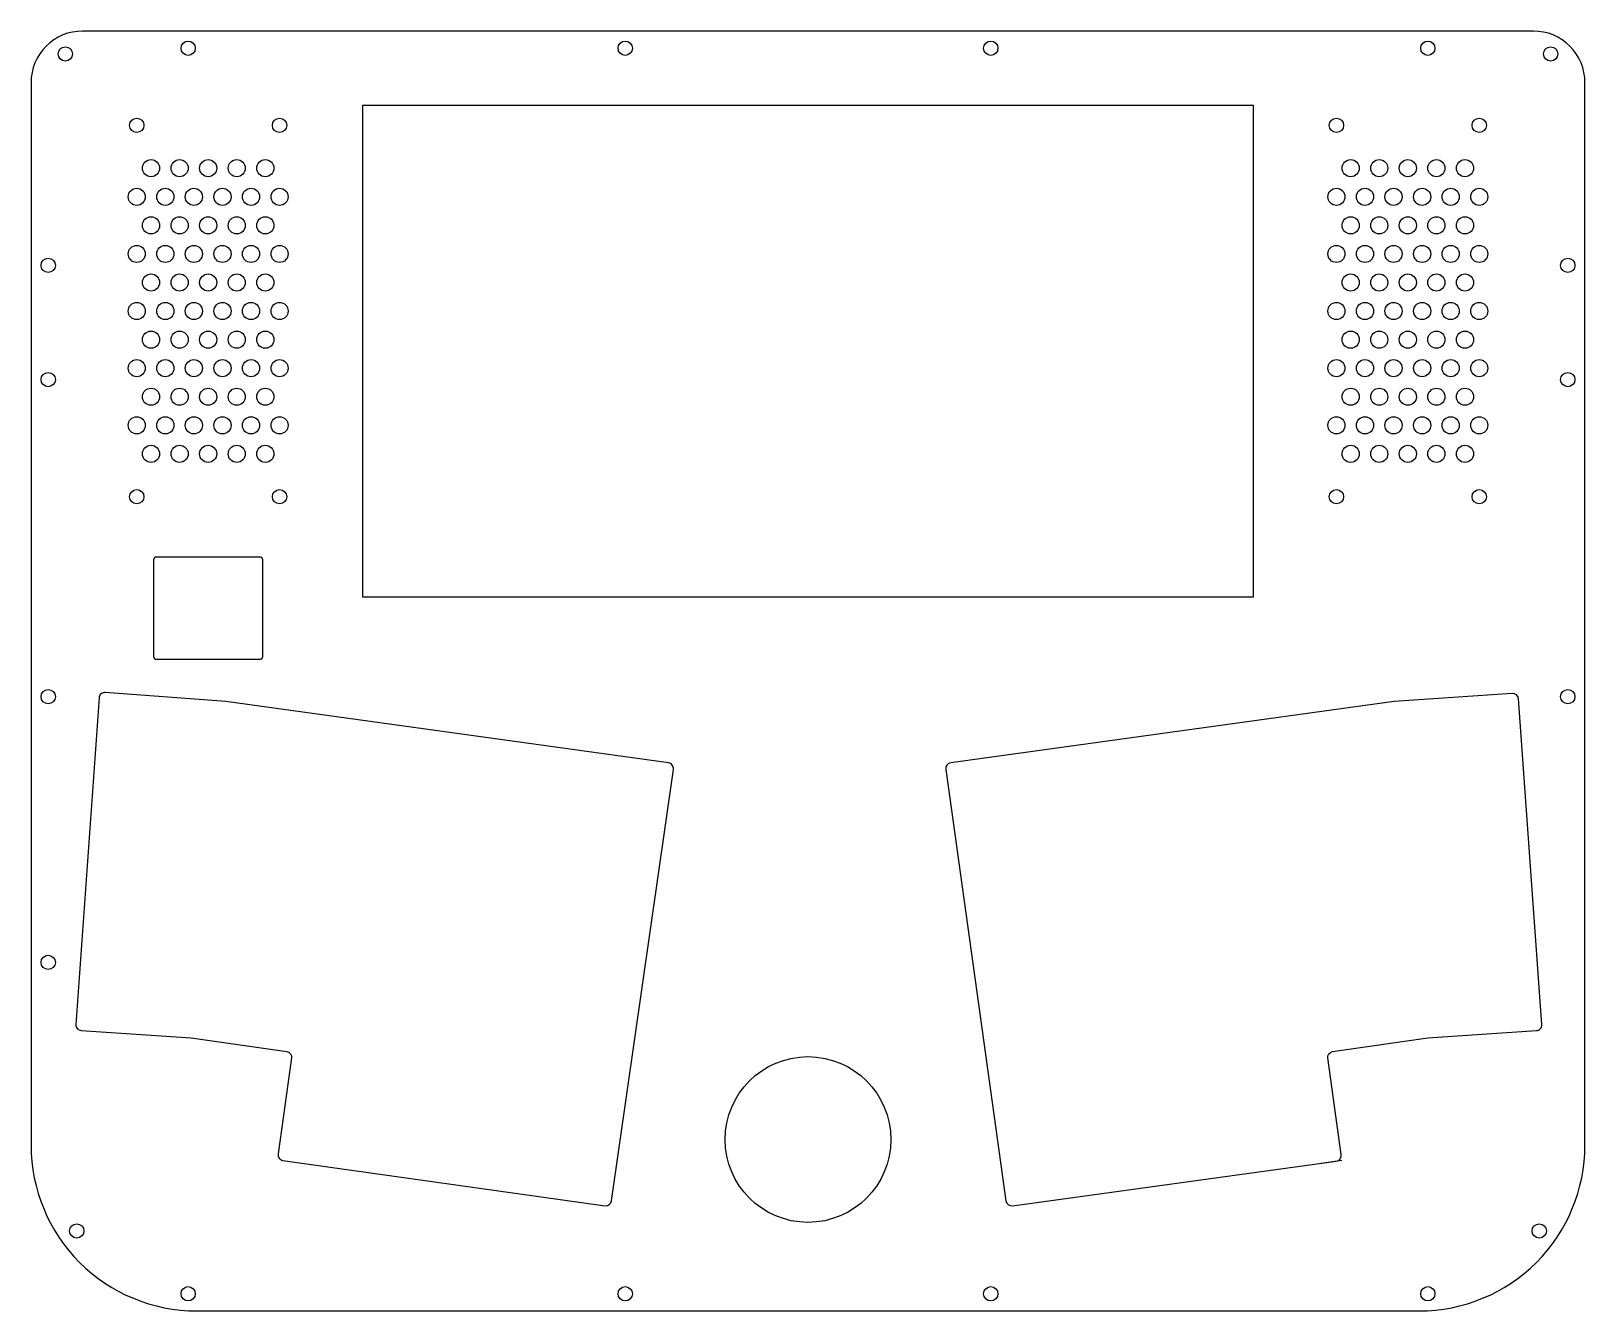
# Model space of a CAD drawing. Header units: millimetres. Extents: x -136 to 136, y -95 to 129.
import ezdxf

# ---------------------------------------------------------------- set-up
doc = ezdxf.new("R2010")
doc.units = ezdxf.units.MM
doc.layers.get('0').update_dxf_attribs({"linetype": 'CONTINUOUS'})

msp = doc.modelspace()

# ---------------------------------------------------------------- linework, layer by layer
msp.add_line((89.82, -69.14), (93.46, -68.64))
for points in [[(136, -66), (136, 120, 0.414214), (127, 129), (-127, 129, 0.414214), (-136, 120), (-136, -66, 0.414214), (-107, -95), (107, -95, 0.414214)], [(-95.5, 19.5, -0.414214), (-96, 19), (-114, 19, -0.414214), (-114.5, 19.5), (-114.5, 36.5, -0.414214), (-114, 37), (-96, 37, -0.414214), (-95.5, 36.5)], [(-90.4, -50.73), (-92.76, -67.52, 0.414214), (-91.91, -68.65), (-35.52, -76.58, 0.413415), (-34.39, -75.73), (-23.56, -0.22, 0.415469), (-24.41, 0.91), (-101.93, 11.69), (-123.02, 13.24, 0.414897), (-124.09, 12.32), (-128.17, -44.85, 0.415688), (-127.24, -45.92), (-107.98, -47.2), (-91.25, -49.6, -0.413328)], [(24.12, -0.22), (29.85, -41.3), (34.65, -75.74, 0.413742), (35.78, -76.59), (92.47, -68.78, 0.414214), (93.33, -67.65), (91, -50.73, -0.412259), (91.84, -49.61), (108.51, -47.2), (127.51, -45.94, 0.41577), (128.44, -44.87), (124.36, 12.13, 0.412555), (123.29, 13.06), (102.59, 11.69), (24.98, 0.91, 0.414367)]]:
    msp.add_lwpolyline(points, format="xyb", close=True)
msp.add_lwpolyline([(78, 116), (-78, 116), (-78, 30), (78, 30)], close=True)
for centre, radius in [((-130, 125), 1.25), ((-108.5, 126), 1.25), ((-32, 126), 1.25), ((32, 126), 1.25), ((108.5, 126), 1.25), ((130, 125), 1.25), ((-117.5, 112.5), 1.25), ((-92.5, 112.5), 1.25), ((92.5, 112.5), 1.25), ((117.5, 112.5), 1.25), ((-115, 105), 1.5), ((-110, 105), 1.5), ((-105, 105), 1.5), ((-100, 105), 1.5), ((-95, 105), 1.5), ((95, 105), 1.5), ((100, 105), 1.5), ((105, 105), 1.5), ((110, 105), 1.5), ((115, 105), 1.5), ((-117.5, 100), 1.5), ((-112.5, 100), 1.5), ((-107.5, 100), 1.5), ((-102.5, 100), 1.5), ((-97.5, 100), 1.5), ((-92.5, 100), 1.5), ((92.5, 100), 1.5), ((97.5, 100), 1.5), ((102.5, 100), 1.5), ((107.5, 100), 1.5), ((112.5, 100), 1.5), ((117.5, 100), 1.5), ((-115, 95), 1.5), ((-110, 95), 1.5), ((-105, 95), 1.5), ((-100, 95), 1.5), ((-95, 95), 1.5), ((95, 95), 1.5), ((100, 95), 1.5), ((105, 95), 1.5), ((110, 95), 1.5), ((115, 95), 1.5), ((-117.5, 90), 1.5), ((-112.5, 90), 1.5), ((-107.5, 90), 1.5), ((-102.5, 90), 1.5), ((-97.5, 90), 1.5), ((-92.5, 90), 1.5), ((92.5, 90), 1.5), ((97.5, 90), 1.5), ((102.5, 90), 1.5), ((107.5, 90), 1.5), ((112.5, 90), 1.5), ((117.5, 90), 1.5), ((-133, 88), 1.25), ((133, 88), 1.25), ((-115, 85), 1.5), ((-110, 85), 1.5), ((-105, 85), 1.5), ((-100, 85), 1.5), ((-95, 85), 1.5), ((95, 85), 1.5), ((100, 85), 1.5), ((105, 85), 1.5), ((110, 85), 1.5), ((115, 85), 1.5), ((-117.5, 80), 1.5), ((-112.5, 80), 1.5), ((-107.5, 80), 1.5), ((-102.5, 80), 1.5), ((-97.5, 80), 1.5), ((-92.5, 80), 1.5), ((92.5, 80), 1.5), ((97.5, 80), 1.5), ((102.5, 80), 1.5), ((107.5, 80), 1.5), ((112.5, 80), 1.5), ((117.5, 80), 1.5), ((-115, 75), 1.5), ((-110, 75), 1.5), ((-105, 75), 1.5), ((-100, 75), 1.5), ((-95, 75), 1.5), ((95, 75), 1.5), ((100, 75), 1.5), ((105, 75), 1.5), ((110, 75), 1.5), ((115, 75), 1.5), ((-117.5, 70), 1.5), ((-112.5, 70), 1.5), ((-107.5, 70), 1.5), ((-102.5, 70), 1.5), ((-97.5, 70), 1.5), ((-92.5, 70), 1.5), ((92.5, 70), 1.5), ((97.5, 70), 1.5), ((102.5, 70), 1.5), ((107.5, 70), 1.5), ((112.5, 70), 1.5), ((117.5, 70), 1.5), ((-133, 68), 1.25), ((133, 68), 1.25), ((-115, 65), 1.5), ((-110, 65), 1.5), ((-105, 65), 1.5), ((-100, 65), 1.5), ((-95, 65), 1.5), ((95, 65), 1.5), ((100, 65), 1.5), ((105, 65), 1.5), ((110, 65), 1.5), ((115, 65), 1.5), ((-117.5, 60), 1.5), ((-112.5, 60), 1.5), ((-107.5, 60), 1.5), ((-102.5, 60), 1.5), ((-97.5, 60), 1.5), ((-92.5, 60), 1.5), ((92.5, 60), 1.5), ((97.5, 60), 1.5), ((102.5, 60), 1.5), ((107.5, 60), 1.5), ((112.5, 60), 1.5), ((117.5, 60), 1.5), ((-115, 55), 1.5), ((-110, 55), 1.5), ((-105, 55), 1.5), ((-100, 55), 1.5), ((-95, 55), 1.5), ((95, 55), 1.5), ((100, 55), 1.5), ((105, 55), 1.5), ((110, 55), 1.5), ((115, 55), 1.5), ((-117.5, 47.5), 1.25), ((-92.5, 47.5), 1.25), ((92.5, 47.5), 1.25), ((117.5, 47.5), 1.25), ((-133, 12.5), 1.25), ((133, 12.5), 1.25), ((-133, -34), 1.25), ((0, -65), 14.5), ((-128, -81), 1.25), ((128, -81), 1.25), ((-108.5, -92), 1.25), ((-32, -92), 1.25), ((32, -92), 1.25), ((108.5, -92), 1.25)]:
    msp.add_circle(centre, radius)

doc.saveas('drawing.dxf')
